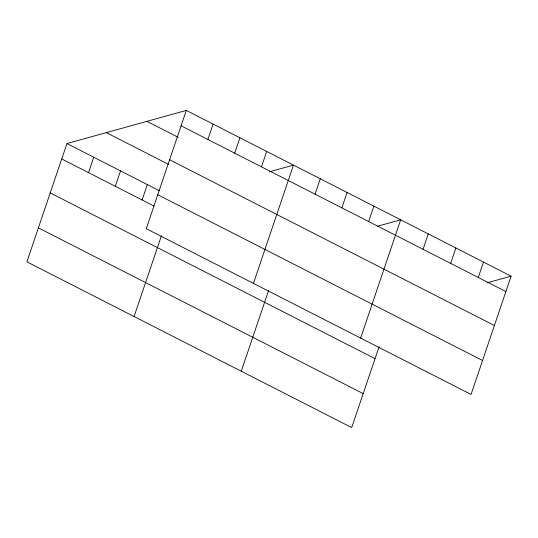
<?xml version="1.0" encoding="UTF-8"?>
<svg xmlns="http://www.w3.org/2000/svg" width="538" height="538" viewBox="0 0 538 538"><rect width="100%" height="100%" fill="white"/><g stroke="black" fill="none" stroke-linecap="round" stroke-linejoin="round"><path stroke-width="0.81" d="M186.296 110.418L146.262 228.69L471.066 394.441L511.1 276.169L186.296 110.418L66.934 143.559L26.9 261.831L351.704 427.582L379.041 346.808M88.521 172.624L93.726 157.231M115.314 186.296L120.525 170.909M142.113 199.975L147.318 184.581M134.083 316.526L161.427 235.752M207.883 139.483L213.095 124.096M234.682 153.162L239.887 137.768M261.475 166.834L266.687 151.44M253.452 283.391L293.486 165.119L269.538 171.763M241.273 371.227L268.61 290.453M315.066 194.184L320.278 178.791M341.865 207.856L347.077 192.469M368.665 221.528L373.87 206.141M360.635 338.086L400.669 219.813L377.494 226.249M423.063 249.296L428.275 233.902M450.676 263.385L455.881 247.991M478.282 277.474L483.494 262.08M487.159 282.82L511.1 276.169M181.091 125.811L505.888 291.562M146.908 121.359L178.172 137.311M169.598 159.759L494.402 325.51M106.322 132.624L168.845 164.527M66.934 143.559L159.228 190.66M157.755 194.743L482.559 360.494M61.722 158.952L154.023 206.047M50.229 192.9L375.033 358.651M38.393 227.877L363.197 393.628"/></g></svg>
